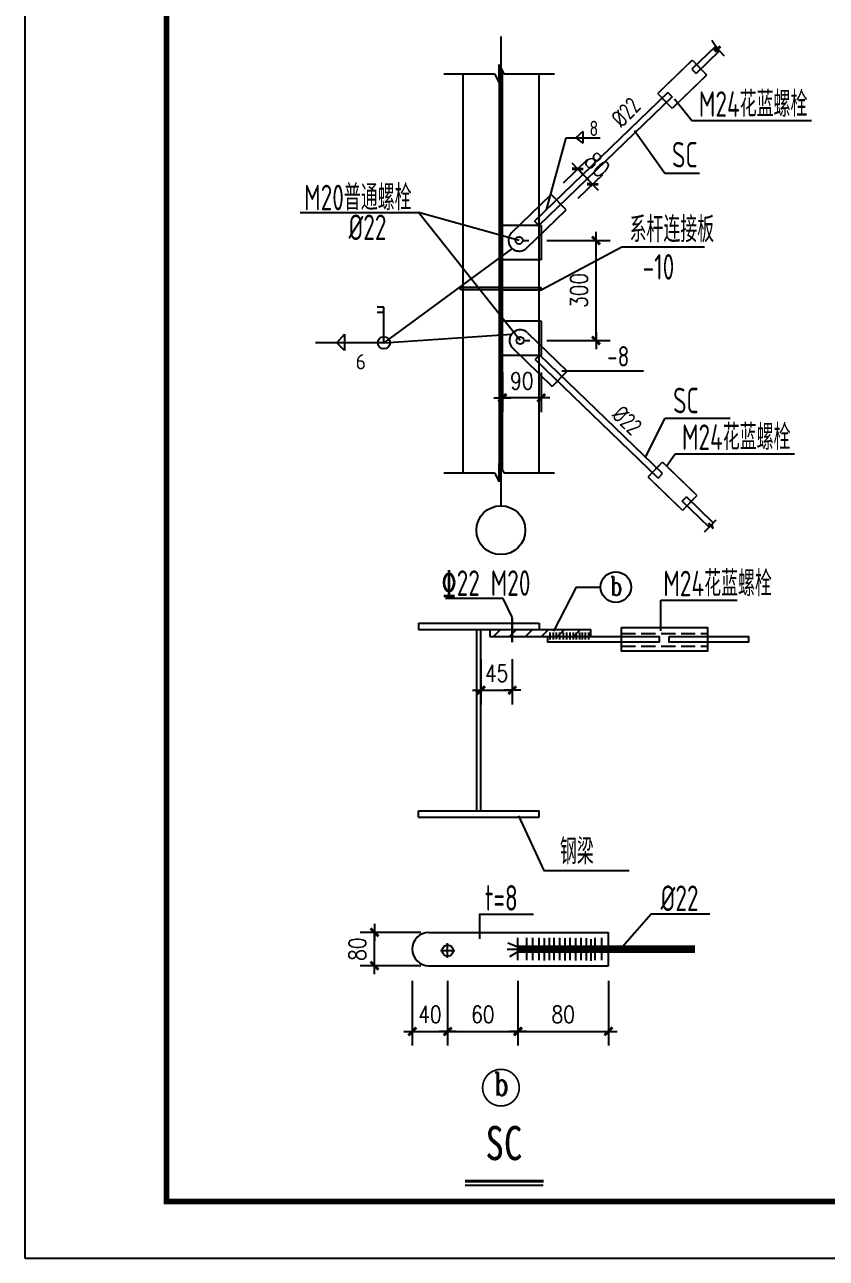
# Model space of a CAD drawing. Extents: x 32461 to 372567, y -698896 to 182569.
# Drawn here: x 74273 to 88409, y -698896 to -677147 of the extents above; entities that cross this region are included whole.
import ezdxf
from ezdxf.enums import TextEntityAlignment as Align

# ---------------------------------------------------------------- set-up
doc = ezdxf.new("R2010")
doc.units = 0
doc.header["$LTSCALE"] = 1000
doc.header["$MEASUREMENT"] = 0
doc.linetypes.add('CENTER', pattern=[50.800000000000004, 31.75, -6.35, 6.35, -6.35])
doc.linetypes.add('DASH', pattern=[0.35, 0.25, -0.1])
doc.layers.get('0').update_dxf_attribs({"linetype": 'CONTINUOUS'})
doc.layers.get('Defpoints').update_dxf_attribs({"linetype": 'CONTINUOUS'})
for name, color, linetype in [('10', 7, 'CONTINUOUS'), ('112', 253, 'CONTINUOUS'), ('AXIS', 3, 'CONTINUOUS'), ('DOTE', 252, 'CONTINUOUS'), ('PUB_DIM', 3, 'CONTINUOUS'), ('PUB_TEXT', 7, 'CONTINUOUS'), ('PUB_TITLE', 4, 'CONTINUOUS'), ('STAIR', 4, 'CONTINUOUS'), ('尺寸线及数字', 3, 'CONTINUOUS')]:
    doc.layers.add(name, color=color, linetype=linetype)
doc.styles.add('-楷体_GB2312', font='', dxfattribs={"width": 0.8})
doc.styles.add('_HZDX', font='atssdeng.shx', dxfattribs={"width": 0.8, "bigfont": 'atssdchn.shx'})
doc.styles.add('_HZTXT', font='atssdeng.shx', dxfattribs={"width": 0.8, "bigfont": 'atssdchn.shx'})
doc.styles.add('COMPLEX', font='COMPLEX')
doc.styles.add('DIM_FONT', font='SIMPLEX.shx', dxfattribs={"width": 0.8, "bigfont": 'bigfont.shx'})
doc.styles.add('HZTXT', font='tssdeng.shx', dxfattribs={"bigfont": 'tssdchn.shx'})
doc.styles.get("Standard").update_dxf_attribs({"font": 'atssdeng.shx', "bigfont": 'atssdchn.shx'})
doc.styles.get('-楷体_GB2312').set_extended_font_data('SimSun')
doc.dimstyles.new('DIMN$0', dxfattribs={"dimtxt": 300, "dimasz": 1, "dimexe": 250, "dimexo": 300, "dimgap": 150, "dimtad": 1, "dimdec": 0, "dimdsep": 46, "dimtxsty": 'DIM_FONT', "dimblk": '_DIMX', "dimcen": 2.5, "dimclrt": 7, "dimadec": 0, "dimazin": 0, "dimtfac": 1, "dimtdec": 0, "dimtix": 1, "dimtmove": 2, "dimatfit": 3, "dimldrblk": '_DIMX', "dimfxl": 0, "dimtolj": 1, "dimtzin": 0, "dimarcsym": 0})

# ---------------------------------------------------------------- blocks, each defined once
blk = doc.blocks.new('_DIMX')
blk.add_line((-150, 0), (150, 0))
at = {"const_width": 50}
blk.add_lwpolyline([(-70, -70), (70, 70)], dxfattribs=at)
blk = doc.blocks.new('*D128')
at = {"layer": 'Defpoints', "color": 0}
for p in [(81107.70073639693, -693706.0530610583), (81731.66680961101, -693706.0530610583), (81731.66680961101, -694895.4343116976)]:
    blk.add_point(p, dxfattribs=at)
at = {"layer": 'PUB_DIM', "color": 0, "lineweight": -2}
for p, q in [((81107.70073639693, -694006.0530610583), (81107.70073639693, -695145.4343116976)), ((81731.66680961101, -694006.0530610583), (81731.66680961101, -695145.4343116976)), ((81106.70073639693, -694895.4343116976), (81105.70073639693, -694895.4343116976)), ((81107.70073639693, -694895.4343116976), (81731.66680961101, -694895.4343116976)), ((81732.66680961101, -694895.4343116976), (81733.66680961101, -694895.4343116976))]:
    blk.add_line(p, q, dxfattribs=at)
blk.add_blockref('_DIMX', (81107.70073639693, -694895.4343116976), dxfattribs=at)
at = {"layer": 'PUB_DIM', "color": 0, "lineweight": -2, "rotation": 180}
blk.add_blockref('_DIMX', (81731.66680961101, -694895.4343116976), dxfattribs=at)
at = {"layer": 'PUB_DIM', "color": 7, "insert": (81419.68377300397, -694595.4343116976), "char_height": 300, "attachment_point": 5, "style": 'DIM_FONT'}
blk.add_mtext('\\A1;40', dxfattribs=at)
blk = doc.blocks.new('*D130')
at = {"layer": 'Defpoints', "color": 0}
for p in [(80441.40250134373, -693150.5239605037), (81557.72116601466, -693150.5239605037), (81557.72116601466, -693737.4010433342)]:
    blk.add_point(p, dxfattribs=at)
at = {"layer": 'PUB_DIM', "color": 0, "lineweight": -2}
for p, q in [((81257.72116601466, -693150.5239605037), (80191.40250134373, -693150.5239605037)), ((80441.40250134373, -693149.5239605037), (80441.40250134373, -693148.5239605037)), ((80441.40250134373, -693737.4010433342), (80441.40250134373, -693150.5239605037)), ((81257.72116601466, -693737.4010433342), (80191.40250134373, -693737.4010433342)), ((80441.40250134373, -693738.4010433342), (80441.40250134373, -693739.4010433342))]:
    blk.add_line(p, q, dxfattribs=at)
for p, rotation in [((80441.40250134373, -693150.5239605037), 270), ((80441.40250134373, -693737.4010433342), 90)]:
    blk.add_blockref('_DIMX', p, dxfattribs=dict(at, rotation=rotation))
at = {"layer": 'PUB_DIM', "color": 7, "insert": (80141.40250134385, -693443.9625019189), "char_height": 300, "attachment_point": 5, "rotation": 90, "style": 'DIM_FONT'}
blk.add_mtext('\\A1;80', dxfattribs=at)
blk = doc.blocks.new('*D131')
at = {"layer": 'Defpoints', "color": 0}
for p in [(82696.93375214135, -682978.2458316787), (83382.90236346929, -682978.2458316787), (82696.93375214135, -683727.1638325168)]:
    blk.add_point(p, dxfattribs=at)
at = {"layer": 'PUB_DIM', "color": 0, "lineweight": -2}
for p, q in [((82696.93375214135, -683278.2458316787), (82696.93375214135, -683977.1638325168)), ((83382.90236346929, -683278.2458316787), (83382.90236346929, -683977.1638325168)), ((82695.93375214135, -683727.1638325168), (82694.93375214135, -683727.1638325168)), ((83382.90236346929, -683727.1638325168), (82696.93375214135, -683727.1638325168)), ((83383.90236346929, -683727.1638325168), (83384.90236346929, -683727.1638325168))]:
    blk.add_line(p, q, dxfattribs=at)
blk.add_blockref('_DIMX', (82696.93375214135, -683727.1638325168), dxfattribs=at)
at = {"layer": 'PUB_DIM', "color": 0, "lineweight": -2, "rotation": 180}
blk.add_blockref('_DIMX', (83382.90236346929, -683727.1638325168), dxfattribs=at)
at = {"layer": 'PUB_DIM', "color": 7, "insert": (83039.91805780532, -683427.1638325168), "char_height": 300, "attachment_point": 5, "style": 'DIM_FONT'}
blk.add_mtext('\\A1;90', dxfattribs=at)
blk = doc.blocks.new('A$C10AD3AE9')
for p, q in [((-0.0002964187297038734, 1694.136753695901), (88.39518872543704, 1694.136753695901)), ((-0.0002964187297038734, 1694.136753695901), (-0.0002964187297038734, -0.0001272313529625535)), ((88.39518872543704, 1694.136753695901), (88.39518872543704, -0.0001272313529625535)), ((2726.283916486718, 1694.136753695901), (2637.888431342551, 1694.136753695901)), ((2637.888431342551, 1694.136753695901), (2637.888431342551, -0.0001272313529625535)), ((2726.283916486718, 1694.136753695901), (2726.283916486718, -0.0001272313529625535)), ((88.39518872543704, 877.0683132322156), (2637.888431342551, 877.0683132322738)), ((88.39518872543704, 817.0683132322738), (2637.888431342551, 817.0683132322738)), ((-0.0002964187297038734, -0.0001272313529625535), (88.39518872543704, -0.0001272313529625535)), ((2726.283916486718, -0.0001272313529625535), (2637.888431342551, -0.0001272313529625535))]:
    blk.add_line(p, q)
blk = doc.blocks.new('*D89')
at = {"layer": 'Defpoints', "color": 0}
for p in [(82319.00302204023, -688034.9999349709), (82870.98550232126, -688034.9999349709), (82870.98550232126, -688880.0651452676)]:
    blk.add_point(p, dxfattribs=at)
at = {"layer": 'PUB_DIM', "color": 0, "lineweight": -2}
for p, q in [((82319.00302204023, -688334.9999349709), (82319.00302204023, -689130.0651452676)), ((82870.98550232126, -688334.9999349709), (82870.98550232126, -689130.0651452676)), ((82318.00302204023, -688880.0651452676), (82317.00302204023, -688880.0651452676)), ((82319.00302204023, -688880.0651452676), (82870.98550232126, -688880.0651452676)), ((82871.98550232126, -688880.0651452676), (82872.98550232126, -688880.0651452676))]:
    blk.add_line(p, q, dxfattribs=at)
blk.add_blockref('_DIMX', (82319.00302204023, -688880.0651452676), dxfattribs=at)
at = {"layer": 'PUB_DIM', "color": 0, "lineweight": -2, "rotation": 180}
blk.add_blockref('_DIMX', (82870.98550232126, -688880.0651452676), dxfattribs=at)
at = {"layer": 'PUB_DIM', "color": 7, "insert": (82594.99426218074, -688580.0651452676), "char_height": 300, "attachment_point": 5, "style": 'DIM_FONT'}
blk.add_mtext('\\A1;45', dxfattribs=at)
blk = doc.blocks.new('*D90')
at = {"layer": 'Defpoints', "color": 0}
for p in [(84286.99879336561, -679960.4090000056), (83556.8667634757, -680141.8591240763), (83818.45815470384, -680412.7930649647)]:
    blk.add_point(p, dxfattribs=at)
at = {"layer": 'PUB_DIM', "color": 0, "lineweight": -2}
for p, q in [((83772.68720165076, -679933.4807699558), (84205.2577672833, -679515.8264306835)), ((84024.71280762373, -679688.7556576566), (84024.01821310999, -679688.036256196)), ((84025.40740213747, -679689.4750591172), (84286.99879336561, -679960.4090000056)), ((84034.2785928789, -680204.4147108442), (84466.84915851144, -679786.7603715719)), ((84287.69338787935, -679961.1284014662), (84288.38798239309, -679961.8478029268))]:
    blk.add_line(p, q, dxfattribs=at)
for p, rotation in [((84025.40740213747, -679689.4750591172), 313.9949139975436), ((84286.99879336561, -679960.4090000056), 133.9949139975436)]:
    blk.add_blockref('_DIMX', p, dxfattribs=dict(at, rotation=rotation))
at = {"layer": 'PUB_DIM', "color": 7, "insert": (84372.02353592648, -679616.5636754411), "char_height": 300, "attachment_point": 5, "rotation": 313.9949139975436, "style": 'DIM_FONT'}
blk.add_mtext('\\A1;80', dxfattribs=at)

msp = doc.modelspace()

# ---------------------------------------------------------------- hatches: boundary and pattern name
at = {"layer": 'PUB_DIM'}
h = msp.add_hatch(dxfattribs=at)
h.set_pattern_fill('ANSI31', color=256, scale=62.705664, style=0)
h.set_pattern_definition([(44.99999999999997, (-480581.4353700225, -482967.7938467222), (-140.7782307404264, 140.7782307404263), [])])
h.paths.add_polyline_path([(84255.43359503149, -687930.1849734746), (84255.43359503149, -687808.9664587843), (82870.98634029178, -687808.9664587844), (82870.98634029178, -687930.1849734746)])
h.paths.add_polyline_path([(82870.98634029178, -687930.1849734746), (82870.98634029178, -687808.9664587843), (82472.45252027361, -687808.9664587844), (82472.45252027361, -687930.1849734746)])

# ---------------------------------------------------------------- linework, layer by layer
for p, q in [((86389.11905028803, -677417.9416756787), (86470.0564808626, -677543.6504304628)), ((86454.3189838188, -677531.2850987567), (86038.34712537138, -677932.9131000548)), ((86527.45586173834, -677610.2430219494), (86113.08752286473, -678010.3227974515)), ((86614.06097995343, -677703.7411376286), (86512.46125287881, -677594.0549755311)), ((82643.13229243031, -684889.5201429955), (82643.13229243031, -677856.65480796)), ((81997.51477588566, -678012.1432312068), (81997.51477588566, -685045.0085662423)), ((82696.93375214135, -684997.1230624196), (82696.93375214135, -677964.257727384)), ((83342.551268686, -685045.0085662423), (83342.551268686, -678012.1432312068)), ((86038.34712537138, -677932.9131000548), (86113.08752286473, -678010.3227974518)), ((85614.93961159645, -678341.7203547742), (83263.24377335927, -680612.3232332905)), ((85614.93961159645, -678341.7203547742), (85689.6800090898, -678419.130052171)), ((85689.6800090898, -678419.130052171), (83337.98417085355, -680689.7329306871)), ((83474.72423476858, -680408.135201565), (83818.58710055744, -679142.0357862125)), ((83818.58710055744, -679142.0357862125), (84422.89421978167, -679142.0357862125)), ((84114.31177348962, -679031.6489411875), (83992.16481231379, -679142.0357862125)), ((83992.16481231379, -679142.0357862125), (84114.31177348962, -679234.5792460205)), ((84114.31177348962, -679031.6489411875), (84114.31177348962, -679234.5792460205)), ((82860.17948690562, -680814.5227015197), (83556.86676347574, -680141.8591240762)), ((83818.45815470388, -680412.7930649646), (83556.86676347574, -680141.8591240762)), ((79128.46474796666, -680457.8199929622), (81217.81909156816, -680457.8199929622)), ((83010.90497892296, -682715.5475261138), (81217.81909156816, -680457.8199929622)), ((82990.97518251969, -680949.9896719637), (81217.81909156816, -680457.8199929622)), ((83121.77087813376, -681085.456642408), (83818.45815470388, -680412.7930649646)), ((83337.98417085355, -680689.7329306871), (83263.24377335927, -680612.3232332905)), ((83055.53693417406, -680949.9896719637), (83161.8707905574, -680949.9896719637)), ((83378.01651482789, -681822.60786057), (84803.83890811393, -681062.8822171034)), ((84803.83890811393, -681062.8822171034), (86260.31310681293, -681062.8822171034)), ((81959.41907115692, -681822.60786057), (81959.41907115692, -681780.9240593117)), ((82640.50183384253, -681780.9240593117), (81959.41907115692, -681780.9240593117)), ((82640.50183384253, -681822.60786057), (81959.41907115692, -681822.60786057)), ((82696.93375214135, -681780.9240593117), (83378.01651482789, -681780.9240593117)), ((82696.93375214135, -681822.60786057), (83378.01651482789, -681822.60786057)), ((83378.01651482789, -681822.60786057), (83378.01651482789, -681780.9240593117)), ((83141.7006745361, -682580.0805556694), (83838.38795110716, -683252.7441331131)), ((82880.10928330796, -682851.014496558), (83576.79655987902, -683523.6780740015)), ((83075.46673057733, -682715.5475261138), (83180.72465681231, -682715.5475261138)), ((83351.84477908017, -682969.9443615648), (83277.10438158682, -683047.3540589616)), ((85443.66768909285, -685139.2082871001), (83277.10438158682, -683047.3540589616)), ((85518.4080865862, -685061.7985897035), (83351.84477908017, -682969.9443615648)), ((83838.38795110716, -683252.7441331131), (83576.79655987902, -683523.6780740015)), ((83747.44019178154, -683249.6960993081), (85187.68522687761, -683249.6960993081)), ((85443.66768909285, -685139.2082871001), (85518.4080865862, -685061.7985897035)), ((85867.07520286871, -685548.0155418195), (85941.81560036207, -685470.6058444227)), ((86416.30166744387, -685928.7303230292), (85941.81560036207, -685470.6058444227)), ((86340.85040549228, -686005.453668535), (85867.07520286871, -685548.0155418195)), ((83533.06210756114, -687863.4489110094), (83533.06210756114, -687983.475666731)), ((83591.29323445445, -687863.4489110094), (83591.29323445445, -687983.475666731)), ((83647.16172462607, -687862.7933489433), (83647.16172462607, -687982.820104665)), ((83704.98523934277, -687863.4489110094), (83704.98523934277, -687983.475666731)), ((83766.1021544216, -687863.4489110094), (83766.1021544216, -687983.475666731)), ((83826.01476397643, -687863.4489110094), (83826.01476397643, -687983.475666731)), ((83884.60647817327, -687863.4489110094), (83884.60647817327, -687983.475666731)), ((83942.44967594369, -687863.4489110094), (83942.44967594369, -687983.475666731)), ((83999.373518683, -687863.4489110094), (83999.373518683, -687983.475666731)), ((84058.25142234562, -687863.4489110094), (84058.25142234562, -687983.475666731)), ((84105.35349748096, -687863.4489110094), (84105.35349748096, -687983.475666731)), ((84157.1655323347, -687863.4489110094), (84157.1655323347, -687983.475666731)), ((84213.68814639466, -687863.4489110094), (84213.68814639466, -687983.475666731)), ((81400.28883398323, -693150.5246704987), (84568.12990394699, -693150.5246704987)), ((81731.66666696405, -693599.3928842254), (81731.66666696405, -693341.1458776077)), ((82794.80509772988, -693331.2579155229), (82957.12645071185, -693396.1473094468)), ((82970.38725055287, -693640.7921576983), (82970.38725055287, -693245.7683736589)), ((83129.30711929033, -693640.7921576983), (83129.30711929033, -693245.7683736589)), ((83234.58101273606, -693640.7921576983), (83234.58101273606, -693245.7683736589)), ((83345.27540708984, -693640.7921576983), (83345.27540708984, -693245.7683736589)), ((83438.8517389735, -693646.6368797001), (83438.8517389735, -693251.6130956607)), ((83528.64401650893, -693640.7921576983), (83528.64401650893, -693245.7683736589)), ((83607.59995666983, -693640.7921576983), (83607.59995666983, -693245.7683736589)), ((83707.9381751837, -693640.7921576983), (83707.9381751837, -693245.7683736589)), ((83801.51242676003, -693643.7138676944), (83801.51242676003, -693248.6900836551)), ((83892.56719690187, -693640.7921576983), (83892.56719690187, -693245.7683736589)), ((83989.06635894532, -693643.7151697043), (83989.06635894532, -693248.691385665)), ((84087.0657152552, -693640.7921576983), (84087.0657152552, -693245.7683736589)), ((84177.71713667082, -693646.6368797001), (84177.71713667082, -693251.6130956607)), ((84259.59590699243, -693648.4258411684), (84259.59590699243, -693266.2242496605)), ((84332.10890938433, -693640.7921576983), (84332.10890938433, -693245.7683736589)), ((84448.84375128987, -693640.7921576983), (84448.84375128987, -693245.7683736589)), ((84568.12990394699, -693737.4027434767), (84568.12990394699, -693150.5246704987)), ((81602.54316365531, -693470.2693809166), (81860.7901702728, -693470.2693809166)), ((82997.7060253797, -693448.8698582533), (82778.57347148376, -693448.8698582533)), ((82971.3289964143, -693493.4807302785), (82821.1821266962, -693582.7038144377)), ((81400.28883398323, -693737.4027434767), (84568.12990394699, -693737.4027434767)), ((83414.21195143227, -697611.5712359612), (82041.99963428591, -697611.5712359612))]:
    msp.add_line(p, q)
for points in [[(83604.3437593989, -687838.4248568339), (84001.71631839777, -687062.2096937313), (84427.82449248432, -687062.2096937313)], [(82983.30544907412, -691095.866502165), (83428.40255313551, -692060.1883127338), (84934.28279342687, -692060.1883127338)], [(82300.59737123082, -693263.6244149392), (82300.59737123082, -692828.2976433721), (83245.684433314, -692828.2976433721)], [(84771.76652511953, -693446.6155729886), (85319.26758792995, -692821.8547907345), (86353.44166294484, -692821.8547907345)]]:
    msp.add_lwpolyline(points)
at = {"const_width": 134.50364928}
msp.add_lwpolyline([(82950.31228308564, -693443.9637069878), (86091.42134258895, -693443.9637069878)], dxfattribs=at)
for centre, radius in [((82990.97518251969, -680949.9896719637), 64.5617516544), ((83010.90497892296, -682715.5475261138), 64.5617516544), ((81731.66666696405, -693470.2693809166), 99.45141733824947)]:
    msp.add_circle(centre, radius)
for centre, radius, start, end in [((82990.97518251969, -680949.9896719638), 188.305108992, 133.9949139862657, 313.9949139862658), ((83010.90497892296, -682715.5475261138), 188.305108992, 46.00508601373426, 226.0050860137343), ((81400.28883398323, -693443.9637069876), 293.439036488984, 90, 270)]:
    msp.add_arc(centre, radius, start, end)
msp.add_point((82656.38178493029, -680453.6161900676))
at = {"layer": '112', "const_width": 29.88969984}
msp.add_lwpolyline([(82993.77131172548, -695886.5027135259, 3999.999916657245), (82993.77147312927, -695886.8255222305, 3999.999916657245)], format="xyb", dxfattribs=at)
at = {"layer": '112'}
msp.add_circle((84696.8317910442, -687062.2096937315), 269.00729856, dxfattribs=at)
at = {"layer": 'AXIS', "color": 3}
for p, q in [((83382.90236346929, -680687.2913663987), (82677.00395573901, -680687.2913663987)), ((83382.90236346929, -680687.2913663987), (83382.90236346929, -681292.5577881588)), ((83382.90236346929, -681292.5577881588), (82677.00395573901, -681292.5577881588)), ((83382.90236346929, -682372.9794099188), (82696.93375214135, -682372.9794099188)), ((83382.90236346929, -682372.9794099188), (83382.90236346929, -682978.2458316787)), ((83382.90236346929, -682978.2458316787), (82696.93375214135, -682978.2458316787))]:
    msp.add_line(p, q, dxfattribs=at)
at = {"layer": 'DOTE', "linetype": 'CENTER'}
msp.add_line((82670.03302228583, -677356.7866917053), (82670.03302228583, -685628.6475851644), dxfattribs=at)
at = {"layer": 'PUB_DIM'}
for p, q in [((82707.65804212725, -687264.2349501384), (81695.91694102342, -687264.2349501384)), ((82870.98634029178, -687594.7763891903), (82707.65804212725, -687264.2349501384)), ((85488.80340222454, -687290.4511997458), (86835.85084580629, -687290.4511997458)), ((85488.80340222454, -687833.1672088677), (85488.80340222454, -687290.4511997458)), ((82472.45252027361, -687808.9664587844), (82472.45252027361, -687930.1849734746)), ((82472.45252027361, -687808.9664587844), (84255.43359503149, -687808.9664587844)), ((84255.43359503149, -687930.1849734746), (84255.43359503149, -687808.9664587844)), ((82472.45252027361, -687930.1849734746), (84255.43359503149, -687930.1849734746))]:
    msp.add_line(p, q, dxfattribs=at)
at = {"layer": 'PUB_DIM', "linetype": 'DASH'}
for p, q in [((84796.46491108368, -687877.8078561018), (86315.14400752632, -687877.8078561018)), ((84796.46491108368, -688101.0105026929), (86315.14400752632, -688101.0105026929))]:
    msp.add_line(p, q, dxfattribs=at)
at = {"layer": 'PUB_DIM', "const_width": 39.19104}
msp.add_lwpolyline([(82870.98634029178, -687594.7763891903), (82870.98634029178, -688034.9999349709)], dxfattribs=at)
at = {"layer": 'PUB_DIM'}
for points in [[(84796.46491108461, -687773.646149362), (86315.14400752632, -687773.646149362), (86315.14400752632, -688190.2917971613), (84796.46491108461, -688190.2917971613)], [(83497.72653151116, -687930.1849734746), (85461.7443363387, -687930.1849734746), (85461.7443363387, -688034.9999349709), (83497.72653151116, -688034.9999349709)], [(85638.79952025598, -687930.1849734746), (87036.4388638092, -687930.1849734746), (87036.4388638092, -688034.9999349709), (85638.79952025598, -688034.9999349709)]]:
    msp.add_lwpolyline(points, close=True, dxfattribs=at)
at = {"layer": 'PUB_TEXT', "const_width": 50}
msp.add_lwpolyline([(82037.2318284055, -697535.5317280871), (83425.49576421965, -697535.5317280871)], dxfattribs=at)
at = {"layer": 'PUB_TITLE'}
msp.add_lwpolyline([(74273.06714687867, -698895.5305470705), (133673.0671468787, -698895.5305470705), (133673.0671468787, -656895.5305470705), (74273.06714687867, -656895.5305470705)], close=True, dxfattribs=at)
at = {"layer": 'PUB_TITLE', "const_width": 100}
msp.add_lwpolyline([(76773.06714687867, -697895.5305470705), (132673.0671468787, -697895.5305470705), (132673.0671468787, -657895.5305470705), (76773.06714687867, -657895.5305470705)], close=True, dxfattribs=at)
at = {"layer": 'STAIR', "color": 3}
for p, q in [((82640.17431448532, -677850.7388520708), (82720.87650405375, -678012.1432312068)), ((82640.17431448532, -678173.5476103429), (82640.17431448532, -677850.7388520708)), ((81666.92863171866, -678012.1432312068), (82559.4721249169, -678012.1432312068)), ((82559.4721249169, -678012.1432312068), (82640.17431448532, -678173.5476103429)), ((82720.87650405375, -678012.1432312068), (83613.41999725199, -678012.1432312068)), ((81666.92863171866, -685045.0085662423), (82559.4721249169, -685045.0085662423)), ((82559.4721249169, -685045.0085662423), (82640.17431448532, -685206.4129453783)), ((82640.17431448532, -685206.4129453783), (82640.17431448532, -684883.6041871064)), ((82640.17431448532, -684883.6041871064), (82720.87650405375, -685045.0085662423)), ((82720.87650405375, -685045.0085662423), (83613.41999725199, -685045.0085662423))]:
    msp.add_line(p, q, dxfattribs=at)
msp.add_circle((82670.03302228583, -686059.0592628604), 430.411677696, dxfattribs=at)
at = {"layer": '尺寸线及数字'}
for p, q in [((86530.07344021222, -677526.5179257292), (86429.34975143282, -677603.1766382696)), ((86429.34975143282, -677603.1766382696), (86470.0564808626, -677543.6504304628)), ((86543.99651005624, -677540.1932480915), (86444.67478548309, -677618.6598952571)), ((86444.67478548309, -677618.6598952571), (86512.46125287881, -677594.0549755311)), ((85732.6577870426, -678451.5820381609), (86040.0287140784, -678838.5453576185)), ((86040.0287140784, -678838.5453576185), (88147.83815042993, -678838.5453576185)), ((85023.41594491659, -679009.5966236914), (85559.07938123254, -679764.2626980153)), ((85559.07938123254, -679764.2626980153), (86169.85910779836, -679764.2626980153)), ((82868.32889858766, -681092.8767011518), (80608.03196687384, -682754.6982719718)), ((80608.03196687384, -682129.3331696946), (80487.5032871267, -682129.3331696946)), ((80608.03196687384, -682221.1302060211), (80487.5032871267, -682221.1302060211)), ((80608.03196687384, -682754.6982719718), (80608.03196687384, -682129.3331696946)), ((79777.80967874166, -682754.6982719718), (79909.81682254367, -682605.5285785407)), ((79909.81682254367, -682605.5285785407), (79909.81682254367, -682892.3934339822)), ((80608.03196687384, -682754.6982719718), (82858.25933204537, -682605.2836582245)), ((80608.03196687384, -682754.6982719718), (79402.68970830312, -682754.6982719718)), ((79909.81682254367, -682892.3934339822), (79777.80967874166, -682754.6982719718)), ((85211.88164869176, -684782.611576235), (85568.98953797428, -684086.5122438717)), ((85568.98953797428, -684086.5122438717), (86710.89850252999, -684086.5122438717)), ((85587.97213135885, -684931.3595364225), (85741.12175708955, -684711.4404645067)), ((85741.12175708955, -684711.4404645067), (87848.93119344108, -684711.4404645067)), ((86338.54776656853, -685927.3432570715), (86410.63584916985, -686026.6271447075)), ((86358.57482715642, -685987.0962318128), (86338.54776656853, -685927.3432570715)), ((86389.81057316384, -685956.167527817), (86464.4713988187, -685878.8402441104)), ((86410.63584916985, -686026.6271447075), (86389.81057316384, -685956.167527817)), ((86261.6538510429, -686087.4786713495), (86358.57482715642, -685987.0962318128))]:
    msp.add_line(p, q, dxfattribs=at)
at = {"layer": '尺寸线及数字', "const_width": 26.900729856}
for points in [[(85435.95252850598, -678359.9449329515), (86045.54003074525, -677771.3776893542)], [(86045.54003074525, -677771.3776893542), (86299.62439780256, -678034.5364980676)], [(85690.03689556515, -678623.1037416649), (86299.62439780256, -678034.5364980676)], [(85435.95252850598, -678359.9449329515), (85690.03689556515, -678623.1037416649)], [(85264.68060600331, -685120.983708923), (85518.76497306155, -684857.8249002094)], [(85518.76497306155, -684857.8249002094), (86128.3524752999, -685446.3921438068)], [(85264.68060600331, -685120.983708923), (85874.26810824165, -685709.5509525202)], [(85874.26810824165, -685709.5509525202), (86128.3524752999, -685446.3921438068)]]:
    msp.add_lwpolyline(points, dxfattribs=at)
at = {"layer": '尺寸线及数字'}
msp.add_circle((80608.03196687384, -682754.6982719718), 107.602919424, dxfattribs=at)

# ---------------------------------------------------------------- block references
at = {"xscale": 1.254113279981539, "yscale": 1.254113279981539, "zscale": 1.25411328, "rotation": 90}
msp.add_blockref('A$C10AD3AE9', (83343.69924433155, -691117.1773716894), dxfattribs=at)

# ---------------------------------------------------------------- texts
at = {"width": 0.8}
msp.add_text('8', height=269.00729856, dxfattribs=at).set_placement((84232.4084155284, -679109.9039482393))
at = {"style": '_HZTXT', "width": 0.8}
msp.add_text('-8', height=358.6763980800001, dxfattribs=at).set_placement((84542.31834318435, -683172.0619579075))
at = {"layer": '10', "color": 7, "style": 'COMPLEX'}
for height, width, p, p2 in [(336.2591232000001, 0.8521159944160259, (84592.24235938674, -687212.9744202966), (84810.5522848321, -687212.9744202966)), (403.5109478400001, 0.8521159944190552, (82545.45539686827, -696024.6493126405), (82807.42730740363, -696024.6493126405))]:
    msp.add_text('b', height=height, dxfattribs=dict(at, width=width)).set_placement(p, p2, align=Align.FIT)
at = {"layer": 'PUB_TEXT'}
for s, height, style, width, p in [('M24花蓝螺栓', 450, '_HZDX', 0.697634703336861, (86160.88906508211, -678770.6749252186)), ('SC', 450, '_HZDX', 0.697634703336861, (85687.69197440932, -679664.201310478)), ('M20普通螺栓', 450, '_HZDX', 0.697634703336861, (79200.03900573442, -680418.6082826839, 230999.9999999953)), ('%%c22', 450, '_HZDX', 0.697634703336861, (79984.12343772913, -680943.8716542585)), ('系杆连接板', 450, '_HZDX', 0.697634703336861, (84939.7195646981, -680982.0197031331)), ('-10', 450, '_HZDX', 0.697634703336861, (85169.01923431868, -681641.0506503722)), ('SC', 450, '_HZDX', 0.697634703336861, (85707.09344051352, -683997.268679341)), ('M24花蓝螺栓', 450, '_HZDX', 0.697634703336861, (85861.98210809326, -684643.5700321068)), ('%%13122 M20', 450, '_HZDX', 0.697634703336861, (81621.54189954045, -687216.3125977763)), ('M24花蓝螺栓', 450, '_HZDX', 0.697634703336861, (85533.46988663262, -687223.4908184744)), ('钢梁', 450, '_HZDX', 0.697634703336861, (83711.48648641443, -691949.2891311503)), ('t=8', 450, '_HZDX', 0.697634703336861, (82386.28624028711, -692765.7170084944)), ('%%c22', 450, '_HZDX', 0.697634703336861, (85487.23628058562, -692771.9118571385)), ('SC', 600, '-楷体_GB2312', 0.8, (82396.24870196822, -697163.218612728))]:
    msp.add_text(s, height=height, dxfattribs=dict(at, style=style, width=width)).set_placement(p)
at = {"layer": '尺寸线及数字', "style": '_HZTXT', "width": 0.8}
for rotation, p in [(46.00508601373426, (84801.76888713187, -678980.9919308806)), (316.0050860019449, (84604.79642086795, -684050.8154460265))]:
    msp.add_text('%%c22', height=302.4, rotation=rotation, dxfattribs=at).set_placement(p)
at = {"layer": '尺寸线及数字', "style": 'HZTXT'}
msp.add_text('6', height=268.2408960000001, dxfattribs=at).set_placement((80108.75755823536, -683223.2743121103))

# ---------------------------------------------------------------- dimensions: what is measured, and where the dimension line sits
at = {"layer": 'PUB_DIM'}
for p1, p2, distance, text, picture, middle in [((83556.86676347574, -680141.8591240762), (83818.45815470388, -680412.7930649646), 651.2923094174978, '80', '*D90', (84372.02353592648, -679616.5636754411)), ((83382.90236346929, -682978.2458316787), (82696.93375214135, -682978.2458316787), 748.9180008380208, '90', '*D131', (83039.91805780532, -683427.1638325168)), ((82319.00302204023, -688034.9999349709), (82870.98550232126, -688034.9999349709), -845.0652102967724, '45', '*D89', (82594.99426218074, -688580.0651452676)), ((81557.72116601466, -693737.4010433342), (81557.72116601466, -693150.5239605037), 1116.3186646709219, '80', '*D130', (80141.40250134385, -693443.9625019189)), ((81107.70073639693, -693706.0530610583), (81731.66680961101, -693706.0530610583), -1189.3812506393297, '40', '*D128', (81419.68377300397, -694595.4343116976))]:
    dim = msp.add_aligned_dim(p1=p1, p2=p2, distance=distance, text=text, dimstyle='DIMN$0', dxfattribs=at)
    dim.commit()
    dim.dimension.update_dxf_attribs({"geometry": picture, "text_midpoint": middle})
for p1, p2, distance, text in [((83180.72465681231, -682715.5493198382), (83180.72465681231, -680949.9871675643), -1167.0671469615772, '300'), ((81731.66680961101, -693706.053061056), (82970.38629321007, -693706.053061056), -1189.381250641658, '60'), ((82970.38629321007, -693706.0530610553), (84568.12792842368, -693706.0530610553), -1189.3812506423565, '80')]:
    msp.add_aligned_dim(p1=p1, p2=p2, distance=distance, text=text, dimstyle='DIMN$0', dxfattribs=at).render()

doc.saveas('drawing.dxf')
